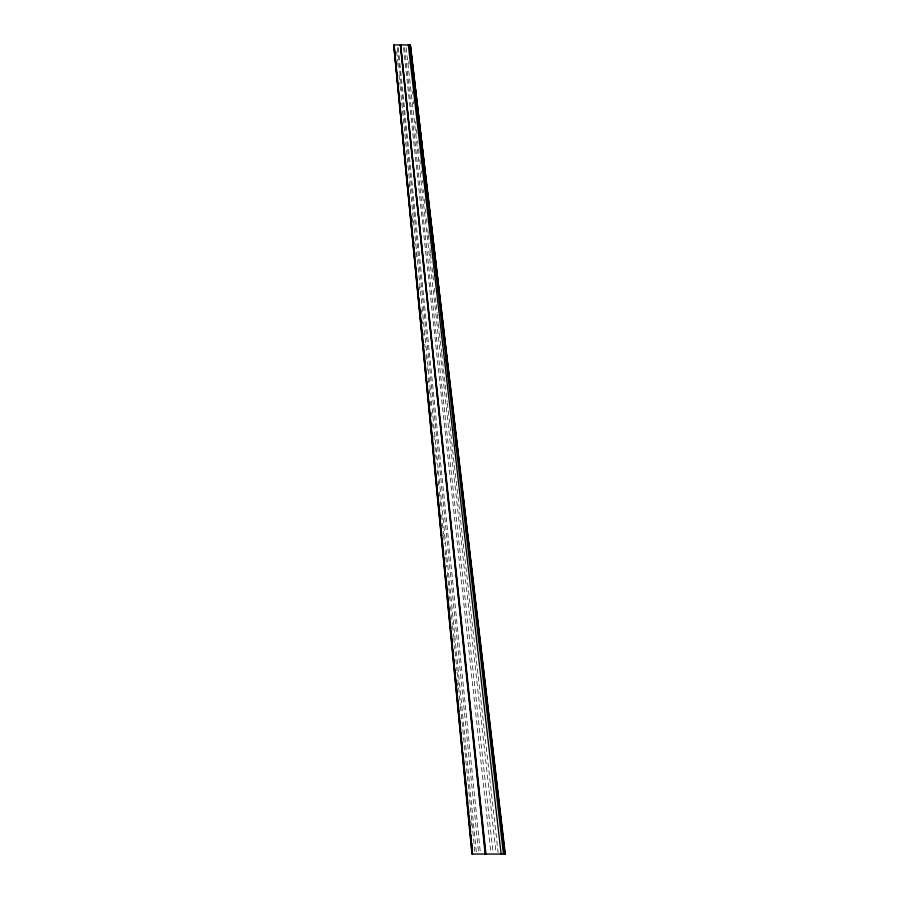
<?xml version="1.0" encoding="UTF-8"?>
<svg xmlns="http://www.w3.org/2000/svg" width="899" height="899" viewBox="0 0 899 899"><rect width="100%" height="100%" fill="white"/><g stroke="black" fill="none" stroke-linecap="round" stroke-linejoin="round"><path stroke-width="0.67" stroke-dasharray="4.5 3.37" d="M408.764 61.346L409.067 64.087M412.158 91.417L412.461 94.148M413.237 100.98L413.54 103.722M415.552 121.489L415.855 124.219M416.473 129.692L416.945 133.782M417.709 140.626L418.024 143.357M418.642 148.818L419.103 152.92M419.878 159.752L420.339 163.854M421.114 170.686L421.417 173.417M422.193 180.261L422.496 182.991M423.272 189.824L423.575 192.555M424.35 199.387L424.811 203.489M425.429 208.961L425.89 213.052M426.508 218.524L426.98 222.626M427.744 229.459L428.216 233.56M428.362 234.92L429.295 243.123M429.913 248.596L430.374 252.686M430.531 254.057L431.453 262.261M432.071 267.722L433.767 282.758M434.386 288.231L434.846 292.332M435.464 297.794L436.082 303.255M436.24 304.626L437.161 312.83M437.319 314.189L438.24 322.393M438.397 323.764L439.33 331.967M439.476 333.327L441.645 352.464M441.791 353.824L447.196 401.662M447.354 403.033L498.147 852.679M406.146 47.681L496.012 852.679M404.64 47.681L493.034 852.679M403.55 47.681L490.854 852.679M398.279 47.681L480.381 852.679M397.38 47.681L478.594 852.679M396.661 51.782L397.616 61.346M397.751 62.716L398.437 69.549M398.976 75.022L399.931 84.585M400.066 85.956L400.752 92.788M401.021 95.519L476.369 852.679M409.023 184.351L409.292 187.093M412.394 218.524L412.798 222.626M414.675 241.764L414.945 244.494M415.754 252.686L416.158 256.788M419.125 286.86L419.395 289.59M421.417 310.099L421.822 314.189M422.496 321.033L422.766 323.764M423.71 333.327L423.98 336.057M424.789 344.261L425.058 346.992M425.868 355.195L426.272 359.297M427.081 367.5L427.351 370.231M428.16 378.434L428.565 382.536M429.239 389.368L429.643 393.47M430.452 401.662L430.857 405.764M431.531 412.596L431.936 416.698M432.61 423.53L433.015 427.632M433.824 435.835L434.228 439.937M434.902 446.769L435.577 453.602M435.712 454.961L436.521 463.165M437.195 469.997L437.599 474.099M438.274 480.931L438.813 486.404M439.353 491.865L440.162 500.069M440.296 501.44L441.106 509.632M441.645 515.105L442.319 521.937M442.454 523.308L443.522 534.242M443.657 535.602L444.466 543.805M445.14 550.638L445.679 556.099M445.814 557.47L446.758 567.033M447.297 572.506L447.972 579.338M448.107 580.709L450.129 601.206M450.669 606.668L451.343 613.511M451.478 614.871L452.422 624.445M452.557 625.805L453.635 636.739M453.77 638.11L454.849 649.044M455.119 651.775L457.007 670.912M457.142 672.272L460.378 705.074M460.513 706.445L464.963 751.542M465.098 752.913L474.93 852.679M457.31 683.206L457.58 685.948M470.84 821.248L471.245 825.349"/><path stroke-width="1.35" d="M504.935 854.05L410.236 44.95L504.845 854.05M409.719 44.95L410.045 47.681M410.36 50.411L410.843 54.513M411.315 58.615L411.798 62.716M412.27 66.818L412.585 69.549M413.068 73.651L413.54 77.752M414.023 81.854L414.338 84.585M414.821 88.686L415.293 92.788M415.776 96.89L416.091 99.62M416.731 105.082L417.046 107.824M417.518 111.914L418.001 116.016M418.473 120.118L418.956 124.219M419.428 128.321L419.754 131.052M420.226 135.153L420.71 139.255M421.182 143.357L421.496 146.088M422.137 151.549L422.451 154.291M422.935 158.393L423.407 162.483M423.89 166.585L424.204 169.327M424.845 174.788L425.16 177.519M425.632 181.62L425.957 184.351M426.587 189.824L426.913 192.555M428.34 204.86L428.666 207.59M429.295 213.052L429.61 215.794M430.093 219.895L430.565 223.986M431.048 228.088L431.363 230.829M432.003 236.291L432.318 239.022M432.801 243.123L433.273 247.225M433.756 251.327L434.071 254.057M434.711 259.53L435.026 262.261M435.498 266.362L435.824 269.093M436.453 274.555L436.779 277.297M438.206 289.59L438.521 292.332M440.915 312.83L441.229 315.56M441.87 321.033L442.184 323.764M442.825 329.225L443.14 331.967M443.623 336.057L443.937 338.799M444.578 344.261L444.893 346.992M446.32 359.297L446.646 362.027M448.073 374.332L448.387 377.063M453.478 420.799L453.804 423.53M454.433 429.003L454.759 431.734M456.186 444.039L456.512 446.769M466.053 528.769L466.367 531.5M409.483 44.95L503.44 854.05M408.326 44.95L501.136 854.05M400.696 44.95L485.909 854.05M400.527 44.95L485.572 854.05M400.347 44.95L485.202 854.05M394.122 44.95L411.27 221.255M411.528 223.986L414.855 258.159M415.124 260.89L418.44 295.063M418.709 297.794L422.957 341.53M423.227 344.261L426.553 378.434M426.811 381.165L428.407 397.56M428.542 398.931L430.138 415.327M430.396 418.069L433.723 452.231M433.992 454.961L437.307 489.135M437.577 491.865L438.24 498.698M438.51 501.44L440.903 526.039M441.162 528.769L441.825 535.602M442.094 538.332L443.69 554.739M443.96 557.47L445.421 572.506M445.679 575.236L447.275 591.643M447.545 594.374L448.208 601.206M448.343 602.577L449.006 609.41M449.264 612.14L449.938 618.973M450.197 621.703L450.86 628.536M451.129 631.278L452.59 646.314M452.86 649.044L453.523 655.877M453.781 658.607L454.456 665.44M454.714 668.171L455.377 675.014M455.647 677.745L456.175 683.206M456.445 685.948L457.108 692.781M457.377 695.511L458.041 702.344M458.175 703.715L458.973 711.907M459.232 714.649L460.693 729.673M460.962 732.415L461.625 739.248M461.895 741.978L462.558 748.811M462.951 752.913L464.289 766.577M464.547 769.308L465.21 776.152M465.48 778.882L466.143 785.715M466.412 788.445L467.075 795.278M467.345 798.02L467.873 803.481M468.143 806.212L468.806 813.044M469.064 815.786L469.728 822.619M469.997 825.349L470.66 832.182M470.93 834.913L471.458 840.385M471.728 843.116L472.391 849.948M393.976 44.95L472.481 854.05M393.818 44.95L472.166 854.05M410.405 44.95L393.717 44.95L471.964 854.05L505.283 854.05L410.405 44.95"/></g></svg>
